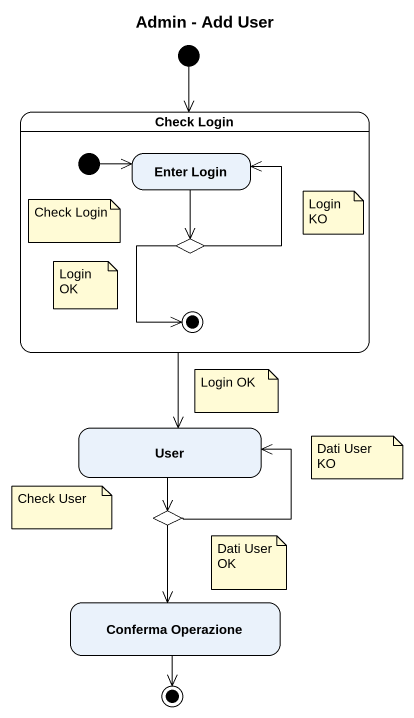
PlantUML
@startuml
title Admin - Add User
hide empty description
state "Check Login" as Check_Login {
  state "Enter Login" as Enter_Login
  state choice1 <<choice>>
  [*] -right-> Enter_Login
  choice1 --> [*]
}
state User
state choice2 <<choice>>
state "Conferma Operazione" as Conferma_Operazione
[*] --> Check_Login
Check_Login --> User
Enter_Login --> choice1
choice1 -up-> Enter_Login
User --> choice2
choice2 -up-> User
choice2 --> Conferma_Operazione
Conferma_Operazione --> [*]
note as N1
  Check Login
end note
note as N2
  Login KO
end note
note as N3
  Login OK
end note
note as N4
  Login OK
end note
note as N5
  Dati User KO
end note
note as N6
  Check User
end note
note as N7
  Dati User OK
end note
@enduml
